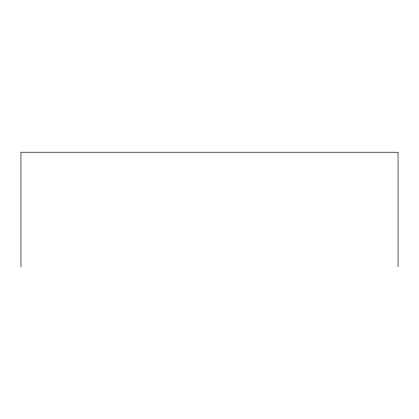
<?xml version="1.0" encoding="UTF-8"?>
<svg xmlns="http://www.w3.org/2000/svg" width="419" height="419" viewBox="0 0 419 419"><rect width="100%" height="100%" fill="white"/><g stroke="black" fill="none" stroke-linecap="round" stroke-linejoin="round"><path stroke-width="0.63" d="M398.05 266.772L398.05 152.228L20.95 152.228L20.95 266.772"/></g></svg>
